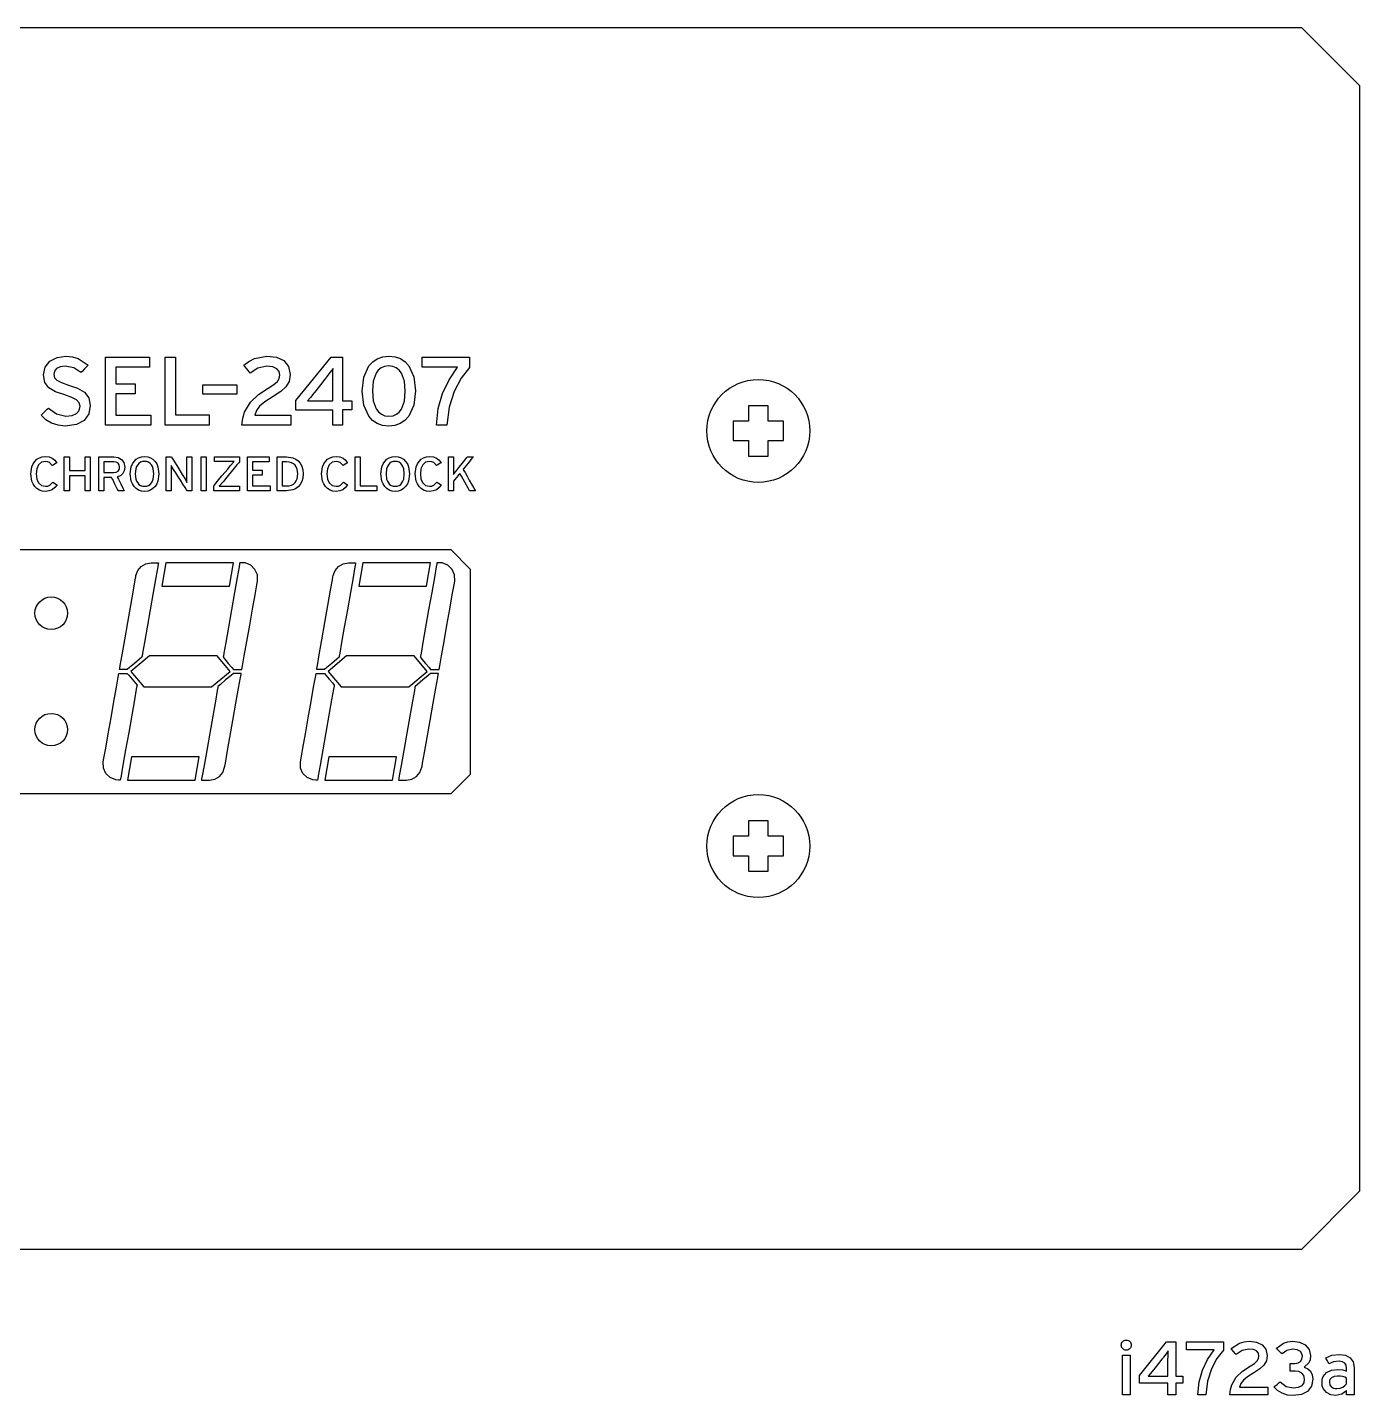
# Model space of a CAD drawing. Extents: x 294.5 to 305.5, y 218.5 to 222.1.
# Drawn here: x 302.066 to 305.5, y 218.525 to 222.052 of the extents above; entities that cross this region are included whole.
import ezdxf

# ---------------------------------------------------------------- set-up
doc = ezdxf.new("R2010")
doc.units = 0
doc.header["$MEASUREMENT"] = 0
doc.layers.get('0').update_dxf_attribs({"linetype": 'CONTINUOUS'})
doc.layers.add('DWG', color=7, linetype='CONTINUOUS')

msp = doc.modelspace()

# ---------------------------------------------------------------- linework, layer by layer
at = {"color": 7}
for points in [[(298.0355, 222.0523), (300, 222.0523), (301.9645, 222.0523), (303.6782, 222.0523), (304.8903, 222.0523), (305.2299, 222.0523), (305.3501, 222.0523), (305.4999, 221.9025), (305.4999, 221.78), (305.4999, 221.4572), (305.4999, 220.4775), (305.4999, 219.4978), (305.4999, 219.1749), (305.4999, 219.0525)], [(302.1634, 221.0246), (302.145, 221.0265), (302.1283, 221.0322), (302.1136, 221.041), (302.1013, 221.0527), (302.1042, 221.0556), (302.1106, 221.0619), (302.117, 221.0682), (302.12, 221.071), (302.141, 221.056), (302.1654, 221.0503), (302.1815, 221.0519), (302.1928, 221.0567), (302.1995, 221.0647), (302.2017, 221.0758), (302.1996, 221.0848), (302.1929, 221.0921), (302.1808, 221.0986), (302.1623, 221.1049), (302.1382, 221.1131), (302.121, 221.123), (302.1108, 221.1366), (302.1074, 221.1565), (302.1119, 221.1768), (302.1242, 221.192), (302.1426, 221.2016), (302.1654, 221.205), (302.1822, 221.2034), (302.1971, 221.1988), (302.2224, 221.1812), (302.2195, 221.1783), (302.2132, 221.1719), (302.2069, 221.1655), (302.204, 221.1626), (302.186, 221.1751), (302.1634, 221.1792), (302.15, 221.1775), (302.1409, 221.1728), (302.1356, 221.1659), (302.1339, 221.1575), (302.1356, 221.1493), (302.1417, 221.1427), (302.1535, 221.1366), (302.1722, 221.1304), (302.1955, 221.1221), (302.2131, 221.1118), (302.2242, 221.0976), (302.2281, 221.0775), (302.2243, 221.0559), (302.2125, 221.0392), (302.1924, 221.0284), (302.1634, 221.0246)], [(302.6191, 221.0273), (302.6212, 221.0452), (302.6256, 221.0608), (302.6406, 221.086), (302.6617, 221.1056), (302.6866, 221.1219), (302.7012, 221.1313), (302.7104, 221.1395), (302.7151, 221.1473), (302.7164, 221.1558), (302.7145, 221.1653), (302.7086, 221.1725), (302.6982, 221.1772), (302.6828, 221.1789), (302.6602, 221.1741), (302.6404, 221.1612), (302.6379, 221.1644), (302.6321, 221.1712), (302.6264, 221.1781), (302.6238, 221.1812), (302.6367, 221.1912), (302.6514, 221.1987), (302.6835, 221.205), (302.7081, 221.2021), (302.7268, 221.1933), (302.7387, 221.1785), (302.7429, 221.1575), (302.7403, 221.1397), (302.7324, 221.1257), (302.7188, 221.1133), (302.6991, 221.1005), (302.6782, 221.0871), (302.6645, 221.0756), (302.6563, 221.0646), (302.652, 221.0527), (302.656, 221.0527), (302.6665, 221.0527), (302.6984, 221.0527), (302.7304, 221.0527), (302.7409, 221.0527), (302.7449, 221.0527), (302.7449, 221.0487), (302.7449, 221.04), (302.7449, 221.0313), (302.7449, 221.0273), (302.7395, 221.0273), (302.7252, 221.0273), (302.682, 221.0273), (302.6387, 221.0273), (302.6245, 221.0273), (302.6191, 221.0273)], [(302.9972, 221.0246), (302.9813, 221.0263), (302.9674, 221.0312), (302.9557, 221.0391), (302.946, 221.0497), (302.933, 221.0781), (302.9287, 221.1144), (302.9331, 221.151), (302.9462, 221.1797), (302.956, 221.1904), (302.9679, 221.1983), (302.9818, 221.2033), (302.9978, 221.205), (303.0137, 221.2033), (303.0276, 221.1984), (303.0393, 221.1905), (303.049, 221.1799), (303.062, 221.1515), (303.0663, 221.1151), (303.0619, 221.0787), (303.0488, 221.05), (303.039, 221.0393), (303.0271, 221.0313), (303.0132, 221.0263), (302.9972, 221.0246)], [(303.1474, 221.0273), (303.1432, 221.0273), (303.134, 221.0273), (303.1248, 221.0273), (303.1206, 221.0273), (303.1249, 221.0702), (303.1359, 221.1088), (303.1528, 221.1441), (303.1748, 221.1768), (303.1709, 221.1768), (303.1605, 221.1768), (303.1291, 221.1768), (303.0976, 221.1768), (303.0872, 221.1768), (303.0833, 221.1768), (303.0833, 221.1808), (303.0833, 221.1895), (303.0833, 221.1983), (303.0833, 221.2023), (303.0885, 221.2023), (303.1024, 221.2023), (303.1443, 221.2023), (303.1863, 221.2023), (303.2001, 221.2023), (303.2054, 221.2023), (303.2054, 221.1981), (303.2054, 221.189), (303.2054, 221.1799), (303.2054, 221.1758), (303.184, 221.1477), (303.1657, 221.1135), (303.1527, 221.0733), (303.1474, 221.0273)], [(302.8381, 221.1521), (302.8367, 221.1502), (302.8328, 221.1453), (302.8212, 221.1305), (302.8095, 221.1157), (302.8057, 221.1109), (302.8042, 221.109), (302.7954, 221.0983), (302.7876, 221.0897), (302.7933, 221.0897), (302.8007, 221.0897), (302.8161, 221.0897), (302.8177, 221.0897), (302.8219, 221.0897), (302.8346, 221.0897), (302.8473, 221.0897), (302.8515, 221.0897), (302.8531, 221.0897), (302.8531, 221.0919), (302.8531, 221.0977), (302.8531, 221.1153), (302.8531, 221.1329), (302.8531, 221.1387), (302.8531, 221.1409), (302.8534, 221.1581), (302.8536, 221.1664), (302.8537, 221.1728), (302.8468, 221.1634), (302.8381, 221.1521)], [(302.9972, 221.1795), (302.9866, 221.1783), (302.9777, 221.1746), (302.9705, 221.1688), (302.9647, 221.1611), (302.9574, 221.1406), (302.9551, 221.1151), (302.9575, 221.0895), (302.965, 221.0688), (302.9709, 221.061), (302.9783, 221.055), (302.9872, 221.0513), (302.9978, 221.05), (303.0084, 221.0513), (303.0173, 221.0549), (303.0246, 221.0607), (303.0303, 221.0685), (303.0376, 221.0889), (303.0399, 221.1144), (303.0376, 221.1402), (303.0301, 221.1608), (303.0242, 221.1687), (303.0169, 221.1746), (303.0079, 221.1783), (302.9972, 221.1795)], [(302.1122, 220.8561), (302.104, 220.8569), (302.0968, 220.8594), (302.0905, 220.8633), (302.0852, 220.8687), (302.0809, 220.8753), (302.0778, 220.8829), (302.0752, 220.9012), (302.0778, 220.9194), (302.0809, 220.927), (302.0852, 220.9336), (302.0905, 220.939), (302.0968, 220.9429), (302.104, 220.9454), (302.1122, 220.9462), (302.122, 220.9452), (302.1301, 220.9421), (302.1368, 220.937), (302.142, 220.93), (302.1401, 220.9289), (302.1361, 220.9264), (302.132, 220.924), (302.1301, 220.9229), (302.1228, 220.9308), (302.1181, 220.9327), (302.1122, 220.9334), (302.1021, 220.9311), (302.0947, 220.9246), (302.0903, 220.9145), (302.0888, 220.9012), (302.0903, 220.8879), (302.0947, 220.8778), (302.1021, 220.8715), (302.1122, 220.8693), (302.1184, 220.87), (302.1235, 220.872), (302.1315, 220.8801), (302.1332, 220.879), (302.1369, 220.8766), (302.1406, 220.8741), (302.1423, 220.873), (302.1368, 220.8658), (302.1298, 220.8605), (302.1215, 220.8572), (302.1122, 220.8561)], [(302.2976, 220.8934), (302.2984, 220.8918), (302.3004, 220.8877), (302.3066, 220.8754), (302.3128, 220.863), (302.3148, 220.859), (302.3156, 220.8574), (302.3132, 220.8574), (302.308, 220.8574), (302.3027, 220.8574), (302.3003, 220.8574), (302.2996, 220.8589), (302.2976, 220.8628), (302.2917, 220.8747), (302.2858, 220.8866), (302.2838, 220.8905), (302.2831, 220.892), (302.28, 220.892), (302.2732, 220.892), (302.2665, 220.892), (302.2634, 220.892), (302.2634, 220.8905), (302.2634, 220.8866), (302.2634, 220.8747), (302.2634, 220.8628), (302.2634, 220.8589), (302.2634, 220.8574), (302.2614, 220.8574), (302.2569, 220.8574), (302.2525, 220.8574), (302.2505, 220.8574), (302.2505, 220.8584), (302.2505, 220.8612), (302.2505, 220.8711), (302.2505, 220.8851), (302.2505, 220.9012), (302.2505, 220.9172), (302.2505, 220.9312), (302.2505, 220.9411), (302.2505, 220.9439), (302.2505, 220.9449), (302.2521, 220.9449), (302.2565, 220.9449), (302.2697, 220.9449), (302.2828, 220.9449), (302.2872, 220.9449), (302.2888, 220.9449), (302.2997, 220.9433), (302.3086, 220.9386), (302.3147, 220.9304), (302.317, 220.9188), (302.3156, 220.9094), (302.3117, 220.902), (302.3057, 220.8967), (302.2976, 220.8934)], [(302.3678, 220.8561), (302.3597, 220.8569), (302.3525, 220.8594), (302.3461, 220.8633), (302.3408, 220.8687), (302.3366, 220.8753), (302.3334, 220.8829), (302.3309, 220.9012), (302.3334, 220.9194), (302.3366, 220.927), (302.3408, 220.9336), (302.3461, 220.939), (302.3525, 220.9429), (302.3597, 220.9454), (302.3678, 220.9462), (302.376, 220.9454), (302.3832, 220.9429), (302.3896, 220.939), (302.395, 220.9336), (302.3993, 220.927), (302.4025, 220.9194), (302.4051, 220.9012), (302.4025, 220.8829), (302.3993, 220.8753), (302.395, 220.8687), (302.3896, 220.8633), (302.3832, 220.8594), (302.376, 220.8569), (302.3678, 220.8561)], [(302.4777, 220.8574), (302.4762, 220.8598), (302.4722, 220.866), (302.4666, 220.8748), (302.4602, 220.8849), (302.4538, 220.895), (302.4482, 220.9038), (302.4443, 220.91), (302.4428, 220.9123), (302.4363, 220.9232), (302.4363, 220.9192), (302.4363, 220.9135), (302.4363, 220.9028), (302.4363, 220.9009), (302.4363, 220.8957), (302.4363, 220.8801), (302.4363, 220.8645), (302.4363, 220.8594), (302.4363, 220.8574), (302.4344, 220.8574), (302.43, 220.8574), (302.4257, 220.8574), (302.4238, 220.8574), (302.4238, 220.8584), (302.4238, 220.8612), (302.4238, 220.8711), (302.4238, 220.8851), (302.4238, 220.9012), (302.4238, 220.9172), (302.4238, 220.9312), (302.4238, 220.9411), (302.4238, 220.9439), (302.4238, 220.9449), (302.4258, 220.9449), (302.4304, 220.9449), (302.4349, 220.9449), (302.437, 220.9449), (302.4384, 220.9426), (302.4422, 220.9366), (302.4536, 220.9183), (302.465, 220.9), (302.4688, 220.8939), (302.4702, 220.8917), (302.4743, 220.8849), (302.4773, 220.8791), (302.4773, 220.8831), (302.4773, 220.8889), (302.4773, 220.8998), (302.4773, 220.9017), (302.4773, 220.9068), (302.4773, 220.9223), (302.4773, 220.9378), (302.4773, 220.943), (302.4773, 220.9449), (302.4794, 220.9449), (302.4838, 220.9449), (302.4882, 220.9449), (302.4902, 220.9449), (302.4902, 220.9439), (302.4902, 220.9411), (302.4902, 220.9312), (302.4902, 220.9172), (302.4902, 220.9012), (302.4902, 220.8851), (302.4902, 220.8711), (302.4902, 220.8612), (302.4902, 220.8584), (302.4902, 220.8574), (302.4883, 220.8574), (302.484, 220.8574), (302.4796, 220.8574), (302.4777, 220.8574)], [(302.5462, 220.8574), (302.5462, 220.8594), (302.5462, 220.8639), (302.5462, 220.8683), (302.5462, 220.8703), (302.548, 220.8725), (302.5529, 220.8783), (302.5597, 220.8866), (302.5675, 220.8961), (302.5754, 220.9055), (302.5822, 220.9138), (302.5871, 220.9196), (302.5889, 220.9218), (302.5987, 220.933), (302.5906, 220.933), (302.5811, 220.933), (302.5797, 220.933), (302.576, 220.933), (302.5648, 220.933), (302.5536, 220.933), (302.55, 220.933), (302.5486, 220.933), (302.5486, 220.9349), (302.5486, 220.939), (302.5486, 220.943), (302.5486, 220.9449), (302.5513, 220.9449), (302.5586, 220.9449), (302.5688, 220.9449), (302.5806, 220.9449), (302.5924, 220.9449), (302.6026, 220.9449), (302.6099, 220.9449), (302.6126, 220.9449), (302.6126, 220.9429), (302.6126, 220.9386), (302.6126, 220.9343), (302.6126, 220.9323), (302.6108, 220.9301), (302.606, 220.9242), (302.5992, 220.9159), (302.5915, 220.9064), (302.5837, 220.8969), (302.5769, 220.8886), (302.5721, 220.8827), (302.5703, 220.8805), (302.5604, 220.8693), (302.5687, 220.8696), (302.5781, 220.8696), (302.5795, 220.8696), (302.5835, 220.8696), (302.5954, 220.8696), (302.6072, 220.8696), (302.6112, 220.8696), (302.6126, 220.8696), (302.6126, 220.8677), (302.6126, 220.8635), (302.6126, 220.8593), (302.6126, 220.8574), (302.6098, 220.8574), (302.6023, 220.8574), (302.5916, 220.8574), (302.5794, 220.8574), (302.5672, 220.8574), (302.5566, 220.8574), (302.549, 220.8574), (302.5462, 220.8574)], [(302.7337, 220.8574), (302.7327, 220.8574), (302.73, 220.8574), (302.7218, 220.8574), (302.7137, 220.8574), (302.711, 220.8574), (302.71, 220.8574), (302.71, 220.8584), (302.71, 220.8612), (302.71, 220.8711), (302.71, 220.8851), (302.71, 220.9012), (302.71, 220.9172), (302.71, 220.9312), (302.71, 220.9411), (302.71, 220.9439), (302.71, 220.9449), (302.711, 220.9449), (302.7137, 220.9449), (302.7218, 220.9449), (302.73, 220.9449), (302.7327, 220.9449), (302.7337, 220.9449), (302.7502, 220.9424), (302.7575, 220.9392), (302.7638, 220.9346), (302.7691, 220.9286), (302.773, 220.921), (302.7755, 220.9119), (302.7764, 220.9012), (302.7755, 220.8904), (302.773, 220.8813), (302.769, 220.8737), (302.7637, 220.8677), (302.7573, 220.8631), (302.7501, 220.8599), (302.7337, 220.8574)], [(302.8615, 220.8561), (302.8534, 220.8569), (302.8461, 220.8594), (302.8397, 220.8633), (302.8344, 220.8687), (302.83, 220.8753), (302.8269, 220.8829), (302.8242, 220.9012), (302.8269, 220.9194), (302.83, 220.927), (302.8344, 220.9336), (302.8397, 220.939), (302.8461, 220.9429), (302.8534, 220.9454), (302.8615, 220.9462), (302.8713, 220.9452), (302.8795, 220.9421), (302.886, 220.937), (302.891, 220.93), (302.8892, 220.9289), (302.8853, 220.9264), (302.8813, 220.924), (302.8795, 220.9229), (302.8722, 220.9308), (302.8674, 220.9327), (302.8615, 220.9334), (302.8514, 220.9311), (302.8439, 220.9246), (302.8394, 220.9145), (302.8378, 220.9012), (302.8394, 220.8879), (302.8439, 220.8778), (302.8514, 220.8715), (302.8615, 220.8693), (302.8676, 220.87), (302.8727, 220.872), (302.8805, 220.8801), (302.8822, 220.879), (302.8859, 220.8766), (302.8897, 220.8741), (302.8914, 220.873), (302.886, 220.8658), (302.8791, 220.8605), (302.8709, 220.8572), (302.8615, 220.8561)], [(303.0138, 220.8561), (303.0058, 220.8569), (302.9986, 220.8594), (302.9923, 220.8633), (302.9869, 220.8687), (302.9826, 220.8753), (302.9794, 220.8829), (302.9768, 220.9012), (302.9794, 220.9194), (302.9826, 220.927), (302.9869, 220.9336), (302.9923, 220.939), (302.9986, 220.9429), (303.0058, 220.9454), (303.0138, 220.9462), (303.0219, 220.9454), (303.0292, 220.9429), (303.0356, 220.939), (303.0409, 220.9336), (303.0453, 220.927), (303.0484, 220.9194), (303.0511, 220.9012), (303.0484, 220.8829), (303.0453, 220.8753), (303.0409, 220.8687), (303.0356, 220.8633), (303.0292, 220.8594), (303.0219, 220.8569), (303.0138, 220.8561)], [(303.1026, 220.8561), (303.0945, 220.8569), (303.0873, 220.8594), (303.0809, 220.8633), (303.0756, 220.8687), (303.0714, 220.8753), (303.0682, 220.8829), (303.0657, 220.9012), (303.0682, 220.9194), (303.0714, 220.927), (303.0756, 220.9336), (303.0809, 220.939), (303.0873, 220.9429), (303.0945, 220.9454), (303.1026, 220.9462), (303.1124, 220.9452), (303.1205, 220.9421), (303.1271, 220.937), (303.1321, 220.93), (303.1303, 220.9289), (303.1264, 220.9264), (303.1224, 220.924), (303.1206, 220.9229), (303.1133, 220.9308), (303.1085, 220.9327), (303.1026, 220.9334), (303.0925, 220.9311), (303.085, 220.9246), (303.0804, 220.9145), (303.0789, 220.9012), (303.0804, 220.8879), (303.085, 220.8778), (303.0925, 220.8715), (303.1026, 220.8693), (303.1088, 220.87), (303.1139, 220.872), (303.1216, 220.8801), (303.1233, 220.879), (303.127, 220.8766), (303.1308, 220.8741), (303.1325, 220.873), (303.1271, 220.8658), (303.1202, 220.8605), (303.112, 220.8572), (303.1026, 220.8561)], [(303.2057, 220.8574), (303.2046, 220.8593), (303.2018, 220.8645), (303.1932, 220.88), (303.1845, 220.8955), (303.1817, 220.9006), (303.1806, 220.9025), (303.1799, 220.9017), (303.1781, 220.8994), (303.1725, 220.8927), (303.1669, 220.8859), (303.165, 220.8837), (303.1643, 220.8828), (303.1643, 220.8817), (303.1643, 220.8789), (303.1643, 220.8701), (303.1643, 220.8614), (303.1643, 220.8585), (303.1643, 220.8574), (303.1623, 220.8574), (303.1579, 220.8574), (303.1535, 220.8574), (303.1514, 220.8574), (303.1514, 220.8584), (303.1514, 220.8612), (303.1514, 220.8711), (303.1514, 220.8851), (303.1514, 220.9012), (303.1514, 220.9172), (303.1514, 220.9312), (303.1514, 220.9411), (303.1514, 220.9439), (303.1514, 220.9449), (303.1535, 220.9449), (303.1579, 220.9449), (303.1623, 220.9449), (303.1643, 220.9449), (303.1643, 220.9436), (303.1643, 220.9402), (303.1643, 220.93), (303.1643, 220.9197), (303.1643, 220.9163), (303.1643, 220.9151), (303.1642, 220.907), (303.164, 220.8995), (303.1684, 220.9056), (303.1742, 220.9127), (303.1753, 220.9141), (303.1782, 220.9177), (303.1871, 220.9288), (303.1959, 220.9399), (303.1988, 220.9435), (303.1999, 220.9449), (303.2023, 220.9449), (303.2074, 220.9449), (303.2125, 220.9449), (303.2149, 220.9449), (303.2137, 220.9435), (303.2108, 220.94), (303.202, 220.9291), (303.1931, 220.9183), (303.1902, 220.9147), (303.1891, 220.9134), (303.1904, 220.911), (303.194, 220.9046), (303.1991, 220.8957), (303.2049, 220.8854), (303.2106, 220.8751), (303.2157, 220.8662), (303.2193, 220.8598), (303.2206, 220.8574), (303.2183, 220.8574), (303.2132, 220.8574), (303.208, 220.8574), (303.2057, 220.8574)], [(302.2888, 220.9327), (302.2877, 220.9327), (302.2848, 220.9327), (302.2761, 220.9327), (302.2674, 220.9327), (302.2645, 220.9327), (302.2634, 220.9327), (302.2634, 220.9315), (302.2634, 220.9283), (302.2634, 220.9186), (302.2634, 220.9089), (302.2634, 220.9058), (302.2634, 220.9045), (302.2645, 220.9045), (302.2674, 220.9045), (302.2761, 220.9045), (302.2848, 220.9045), (302.2877, 220.9045), (302.2888, 220.9045), (302.2949, 220.9054), (302.2996, 220.9079), (302.3026, 220.9123), (302.3035, 220.9151), (302.3037, 220.9184), (302.3026, 220.9245), (302.2996, 220.929), (302.2949, 220.9317), (302.2888, 220.9327)], [(302.3678, 220.9334), (302.3624, 220.9328), (302.3577, 220.9311), (302.3536, 220.9284), (302.3502, 220.9246), (302.3476, 220.92), (302.3457, 220.9145), (302.3441, 220.9012), (302.3457, 220.8879), (302.3476, 220.8824), (302.3502, 220.8778), (302.3536, 220.8742), (302.3577, 220.8715), (302.3624, 220.8698), (302.3678, 220.8693), (302.3733, 220.8698), (302.3781, 220.8715), (302.3822, 220.8742), (302.3855, 220.8778), (302.3882, 220.8824), (302.39, 220.8879), (302.3916, 220.9012), (302.39, 220.9145), (302.3882, 220.92), (302.3855, 220.9246), (302.3822, 220.9284), (302.3781, 220.9311), (302.3733, 220.9328), (302.3678, 220.9334)], [(302.7337, 220.9323), (302.732, 220.9323), (302.7283, 220.9323), (302.7245, 220.9323), (302.7228, 220.9323), (302.7228, 220.9316), (302.7228, 220.9297), (302.7228, 220.9227), (302.7228, 220.9127), (302.7228, 220.9013), (302.7228, 220.8899), (302.7228, 220.88), (302.7228, 220.873), (302.7228, 220.871), (302.7228, 220.8703), (302.7245, 220.8703), (302.7283, 220.8703), (302.732, 220.8703), (302.7337, 220.8703), (302.7409, 220.8709), (302.747, 220.8725), (302.752, 220.8752), (302.756, 220.8789), (302.7591, 220.8833), (302.7612, 220.8886), (302.7629, 220.9012), (302.7612, 220.9137), (302.7591, 220.9191), (302.756, 220.9236), (302.752, 220.9273), (302.747, 220.93), (302.7409, 220.9318), (302.7337, 220.9323)], [(303.0138, 220.9334), (303.0084, 220.9328), (303.0037, 220.9311), (302.9997, 220.9284), (302.9964, 220.9246), (302.9938, 220.92), (302.9919, 220.9145), (302.9904, 220.9012), (302.9919, 220.8879), (302.9938, 220.8824), (302.9964, 220.8778), (302.9997, 220.8742), (303.0037, 220.8715), (303.0084, 220.8698), (303.0138, 220.8693), (303.0193, 220.8698), (303.0241, 220.8715), (303.0281, 220.8742), (303.0315, 220.8778), (303.0341, 220.8824), (303.036, 220.8879), (303.0375, 220.9012), (303.036, 220.9145), (303.0341, 220.92), (303.0315, 220.9246), (303.0281, 220.9284), (303.0241, 220.9311), (303.0193, 220.9328), (303.0138, 220.9334)], [(301.6115, 220.7062), (302.3941, 220.7062), (302.9476, 220.7062), (303.1027, 220.7062), (303.1576, 220.7062), (303.2074, 220.656), (303.2074, 220.5732), (303.2074, 220.391), (303.2074, 220.2088), (303.2074, 220.126)], [(302.3458, 220.639), (302.3506, 220.6522), (302.3595, 220.6628), (302.3713, 220.6697), (302.3851, 220.6723), (302.4038, 220.6723), (302.4033, 220.6695), (302.4019, 220.6618), (302.3971, 220.6342), (302.3902, 220.5952), (302.3824, 220.5505), (302.3746, 220.5058), (302.3677, 220.4668), (302.3629, 220.4393), (302.3615, 220.4315), (302.361, 220.4288), (302.3552, 220.4238), (302.3422, 220.4129), (302.3293, 220.4019), (302.3234, 220.3969), (302.3034, 220.3969), (302.3039, 220.3997), (302.3052, 220.4073), (302.31, 220.4348), (302.3168, 220.4735), (302.3246, 220.518), (302.3324, 220.5624), (302.3392, 220.6012), (302.344, 220.6286), (302.3453, 220.6363), (302.3458, 220.639)], [(302.5706, 220.4288), (302.5747, 220.4238), (302.5838, 220.4129), (302.5929, 220.4019), (302.597, 220.3969), (302.6187, 220.3969), (302.6205, 220.4067), (302.6251, 220.4326), (302.6315, 220.4691), (302.6389, 220.511), (302.6463, 220.5529), (302.6528, 220.5895), (302.6574, 220.6153), (302.6591, 220.6251), (302.6587, 220.641), (302.6525, 220.6551), (302.6416, 220.6658), (302.6269, 220.6716), (302.6198, 220.6723), (302.6133, 220.6723), (302.6128, 220.6695), (302.6115, 220.6618), (302.6066, 220.6342), (302.5998, 220.5952), (302.592, 220.5505), (302.5841, 220.5058), (302.5773, 220.4668), (302.5724, 220.4393), (302.5711, 220.4315), (302.5706, 220.4288)], [(302.8541, 220.639), (302.8589, 220.6522), (302.8678, 220.6628), (302.8796, 220.6697), (302.8934, 220.6723), (302.9121, 220.6723), (302.9116, 220.6695), (302.9102, 220.6618), (302.9054, 220.6342), (302.8985, 220.5952), (302.8907, 220.5505), (302.8828, 220.5058), (302.876, 220.4668), (302.8712, 220.4393), (302.8698, 220.4315), (302.8693, 220.4288), (302.8634, 220.4238), (302.8505, 220.4129), (302.8376, 220.4019), (302.8317, 220.3969), (302.8117, 220.3969), (302.8122, 220.3997), (302.8135, 220.4073), (302.8183, 220.4348), (302.8251, 220.4735), (302.8329, 220.518), (302.8407, 220.5624), (302.8474, 220.6012), (302.8523, 220.6286), (302.8536, 220.6363), (302.8541, 220.639)], [(303.0789, 220.4288), (303.083, 220.4238), (303.0921, 220.4129), (303.1012, 220.4019), (303.1053, 220.3969), (303.127, 220.3969), (303.1288, 220.4067), (303.1333, 220.4326), (303.1398, 220.4691), (303.1472, 220.511), (303.1546, 220.5529), (303.1611, 220.5895), (303.1657, 220.6153), (303.1674, 220.6251), (303.167, 220.641), (303.1608, 220.6551), (303.1499, 220.6658), (303.1352, 220.6716), (303.1281, 220.6723), (303.1216, 220.6723), (303.1211, 220.6695), (303.1198, 220.6618), (303.1149, 220.6342), (303.1081, 220.5952), (303.1002, 220.5505), (303.0924, 220.5058), (303.0856, 220.4668), (303.0807, 220.4393), (303.0794, 220.4315), (303.0789, 220.4288)], [(302.3485, 220.3569), (302.348, 220.3542), (302.3466, 220.3464), (302.3418, 220.3187), (302.3349, 220.2795), (302.327, 220.2345), (302.3191, 220.1896), (302.3122, 220.1504), (302.3073, 220.1226), (302.3059, 220.1149), (302.3054, 220.1121), (302.3007, 220.1121), (302.2936, 220.1128), (302.2789, 220.1185), (302.2679, 220.1291), (302.2618, 220.1431), (302.2614, 220.1589), (302.2631, 220.1687), (302.2677, 220.1945), (302.2741, 220.231), (302.2815, 220.2728), (302.2889, 220.3147), (302.2954, 220.3512), (302.3, 220.377), (302.3017, 220.3868), (302.3234, 220.3868), (302.3273, 220.3821), (302.336, 220.3718), (302.3446, 220.3616), (302.3485, 220.3569)], [(302.597, 220.3868), (302.5908, 220.3816), (302.577, 220.3701), (302.5633, 220.3587), (302.557, 220.3535), (302.5566, 220.3508), (302.5552, 220.3432), (302.5504, 220.3158), (302.5436, 220.2771), (302.5358, 220.2328), (302.5281, 220.1885), (302.5213, 220.1498), (302.5165, 220.1225), (302.5151, 220.1148), (302.5146, 220.1121), (302.535, 220.1121), (302.5489, 220.1146), (302.5608, 220.1214), (302.5696, 220.1318), (302.5743, 220.145), (302.5748, 220.1477), (302.5762, 220.1554), (302.581, 220.1828), (302.5878, 220.2215), (302.5957, 220.2659), (302.6035, 220.3103), (302.6104, 220.349), (302.6152, 220.3764), (302.6166, 220.384), (302.6171, 220.3868), (302.597, 220.3868)], [(302.8568, 220.3569), (302.8563, 220.3542), (302.8549, 220.3464), (302.8501, 220.3187), (302.8432, 220.2795), (302.8353, 220.2345), (302.8273, 220.1896), (302.8204, 220.1504), (302.8156, 220.1226), (302.8142, 220.1149), (302.8137, 220.1121), (302.809, 220.1121), (302.8019, 220.1128), (302.7871, 220.1185), (302.7761, 220.1291), (302.7699, 220.1431), (302.7696, 220.1589), (302.7714, 220.1687), (302.7759, 220.1945), (302.7824, 220.231), (302.7898, 220.2728), (302.7972, 220.3147), (302.8037, 220.3512), (302.8083, 220.377), (302.81, 220.3868), (302.8317, 220.3868), (302.8356, 220.3821), (302.8442, 220.3718), (302.8529, 220.3616), (302.8568, 220.3569)], [(303.1053, 220.3868), (303.0991, 220.3816), (303.0853, 220.3701), (303.0716, 220.3587), (303.0653, 220.3535), (303.0648, 220.3508), (303.0635, 220.3432), (303.0586, 220.3158), (303.0518, 220.2771), (303.044, 220.2328), (303.0361, 220.1885), (303.0293, 220.1498), (303.0244, 220.1225), (303.0231, 220.1148), (303.0226, 220.1121), (303.0433, 220.1121), (303.0572, 220.1146), (303.0691, 220.1214), (303.0779, 220.1318), (303.0826, 220.145), (303.0831, 220.1477), (303.0845, 220.1554), (303.0893, 220.1828), (303.0961, 220.2215), (303.104, 220.2659), (303.1118, 220.3103), (303.1187, 220.349), (303.1235, 220.3764), (303.1249, 220.384), (303.1253, 220.3868), (303.1053, 220.3868)], [(303.2074, 220.126), (303.1576, 220.0762), (303.1027, 220.0762), (302.9476, 220.0762), (302.3941, 220.0762), (301.6115, 220.0762)], [(305.4999, 219.0525), (305.3501, 218.9022), (305.2299, 218.9022), (304.8903, 218.9022), (303.6782, 218.9022), (301.9645, 218.9022), (300, 218.9022), (298.0355, 218.9022)]]:
    msp.add_lwpolyline(points, dxfattribs=at)
for points in [[(302.2675, 221.0273), (302.2675, 221.2023), (302.3804, 221.2023), (302.3804, 221.1768), (302.2939, 221.1768), (302.2939, 221.1338), (302.3441, 221.1338), (302.3441, 221.108), (302.2939, 221.108), (302.2939, 221.0527), (302.3841, 221.0527), (302.3841, 221.0273)], [(302.4214, 221.0273), (302.4214, 221.2023), (302.4475, 221.2023), (302.4475, 221.0531), (302.5347, 221.0531), (302.5347, 221.0273)], [(302.8785, 221.0666), (302.8785, 221.0273), (302.8531, 221.0273), (302.8531, 221.0659), (302.7581, 221.0659), (302.7581, 221.0907), (302.8486, 221.2023), (302.8785, 221.2023), (302.8785, 221.0897), (302.9019, 221.0897), (302.9019, 221.0666)], [(302.5184, 221.107), (302.5184, 221.1307), (302.6059, 221.1307), (302.6059, 221.107)], [(304.0151, 220.9873), (304.0151, 221.0371), (303.9751, 221.0371), (303.9751, 221.0771), (303.9249, 221.0771), (303.9249, 221.0371), (303.8849, 221.0371), (303.8849, 220.9873), (303.9249, 220.9873), (303.9249, 220.9473), (303.9751, 220.9473), (303.9751, 220.9873)], [(302.2146, 220.8574), (302.2146, 220.8967), (302.1742, 220.8967), (302.1742, 220.8574), (302.161, 220.8574), (302.161, 220.9449), (302.1742, 220.9449), (302.1742, 220.9096), (302.2146, 220.9096), (302.2146, 220.9449), (302.2278, 220.9449), (302.2278, 220.8574)], [(302.5136, 220.8574), (302.5136, 220.9449), (302.5265, 220.9449), (302.5265, 220.8574)], [(302.633, 220.8574), (302.633, 220.9449), (302.6893, 220.9449), (302.6893, 220.9323), (302.6462, 220.9323), (302.6462, 220.9106), (302.6713, 220.9106), (302.6713, 220.8978), (302.6462, 220.8978), (302.6462, 220.8703), (302.6913, 220.8703), (302.6913, 220.8574)], [(302.9104, 220.8574), (302.9104, 220.9449), (302.9236, 220.9449), (302.9236, 220.8703), (302.967, 220.8703), (302.967, 220.8574)], [(302.597, 220.6723), (302.4228, 220.6723), (302.4122, 220.6119), (302.5865, 220.6119)], [(303.1053, 220.6723), (302.931, 220.6723), (302.9205, 220.6119), (303.0948, 220.6119)], [(302.3329, 220.3922), (302.3665, 220.3522), (302.5408, 220.3522), (302.5882, 220.3922), (302.5547, 220.4322), (302.3804, 220.4322)], [(302.8412, 220.3922), (302.8748, 220.3522), (303.049, 220.3522), (303.0965, 220.3922), (303.0629, 220.4322), (302.8887, 220.4322)], [(302.3241, 220.1121), (302.4984, 220.1121), (302.5089, 220.1718), (302.3346, 220.1718)], [(302.8324, 220.1121), (303.0067, 220.1121), (303.0172, 220.1718), (302.8429, 220.1718)], [(304.0151, 219.9171), (304.0151, 219.967), (303.9751, 219.967), (303.9751, 220.007), (303.9249, 220.007), (303.9249, 219.967), (303.8849, 219.967), (303.8849, 219.9171), (303.9249, 219.9171), (303.9249, 219.8771), (303.9751, 219.8771), (303.9751, 219.9171)]]:
    msp.add_lwpolyline(points, close=True, dxfattribs=at)
for centre, radius in [((303.95, 221.012), 0.1326), ((302.1274, 220.5421), 0.042), ((302.1274, 220.242), 0.042), ((303.95, 219.9419), 0.1326)]:
    msp.add_circle(centre, radius, dxfattribs=at)
at = {"layer": 'DWG', "color": 7}
for points in [[(304.8984, 218.6425), (304.8958, 218.6428), (304.8934, 218.6435), (304.8912, 218.6447), (304.8893, 218.6463), (304.8877, 218.6482), (304.8865, 218.6504), (304.8858, 218.6528), (304.8855, 218.6554), (304.8858, 218.658), (304.8865, 218.6605), (304.8877, 218.6627), (304.8893, 218.6647), (304.8912, 218.6663), (304.8934, 218.6676), (304.8958, 218.6683), (304.8984, 218.6686), (304.901, 218.6683), (304.9034, 218.6676), (304.9056, 218.6663), (304.9075, 218.6647), (304.9091, 218.6627), (304.9103, 218.6605), (304.911, 218.658), (304.9113, 218.6554), (304.911, 218.6528), (304.9103, 218.6504), (304.9091, 218.6482), (304.9075, 218.6463), (304.9056, 218.6447), (304.9034, 218.6435), (304.901, 218.6428), (304.8984, 218.6425)], [(305.1036, 218.5272), (305.1003, 218.5272), (305.0932, 218.5272), (305.0861, 218.5272), (305.0829, 218.5272), (305.0862, 218.5605), (305.0947, 218.5906), (305.1079, 218.6181), (305.1253, 218.6435), (305.1222, 218.6435), (305.1141, 218.6435), (305.0895, 218.6435), (305.0649, 218.6435), (305.0568, 218.6435), (305.0537, 218.6435), (305.0537, 218.6467), (305.0537, 218.6535), (305.0537, 218.6604), (305.0537, 218.6635), (305.0578, 218.6635), (305.0686, 218.6635), (305.1014, 218.6635), (305.1341, 218.6635), (305.1449, 218.6635), (305.149, 218.6635), (305.149, 218.6603), (305.149, 218.6532), (305.149, 218.6461), (305.149, 218.6428), (305.1322, 218.6209), (305.1179, 218.5942), (305.1078, 218.5629), (305.1036, 218.5272)], [(305.1653, 218.5272), (305.1668, 218.5412), (305.1702, 218.5534), (305.1818, 218.573), (305.1982, 218.5882), (305.2175, 218.6008), (305.2288, 218.6082), (305.2359, 218.6145), (305.2395, 218.6206), (305.2405, 218.6273), (305.2391, 218.6346), (305.2345, 218.6403), (305.2264, 218.6439), (305.2144, 218.6452), (305.197, 218.6415), (305.1815, 218.6313), (305.1795, 218.6338), (305.1751, 218.6391), (305.1707, 218.6445), (305.1687, 218.6469), (305.1901, 218.6606), (305.2024, 218.6643), (305.2151, 218.6656), (305.2342, 218.6633), (305.2489, 218.6563), (305.2583, 218.6447), (305.2616, 218.6283), (305.2596, 218.6145), (305.2533, 218.6037), (305.2427, 218.5941), (305.2273, 218.5842), (305.211, 218.5738), (305.2004, 218.5648), (305.194, 218.5561), (305.1907, 218.5469), (305.1938, 218.5469), (305.202, 218.5469), (305.2268, 218.5469), (305.2516, 218.5469), (305.2598, 218.5469), (305.2629, 218.5469), (305.2629, 218.5438), (305.2629, 218.5371), (305.2629, 218.5303), (305.2629, 218.5272), (305.2587, 218.5272), (305.2477, 218.5272), (305.2141, 218.5272), (305.1805, 218.5272), (305.1695, 218.5272), (305.1653, 218.5272)], [(305.3284, 218.5252), (305.3139, 218.5267), (305.3001, 218.5312), (305.2882, 218.5382), (305.2792, 218.5476), (305.2816, 218.5496), (305.287, 218.5542), (305.2924, 218.5587), (305.2948, 218.5608), (305.3102, 218.5491), (305.3284, 218.5452), (305.3422, 218.5467), (305.3514, 218.5512), (305.3566, 218.5582), (305.3582, 218.5676), (305.3563, 218.5768), (305.3512, 218.5833), (305.3433, 218.587), (305.3335, 218.5883), (305.3314, 218.5883), (305.327, 218.5883), (305.3226, 218.5883), (305.3206, 218.5883), (305.3206, 218.5913), (305.3206, 218.5981), (305.3206, 218.6049), (305.3206, 218.6079), (305.3331, 218.6079), (305.3414, 218.6094), (305.3475, 218.6134), (305.3512, 218.6194), (305.3524, 218.6266), (305.3512, 218.6328), (305.3471, 218.6388), (305.3391, 218.6434), (305.3267, 218.6452), (305.3121, 218.6419), (305.2999, 218.6327), (305.2975, 218.6349), (305.2923, 218.6398), (305.287, 218.6447), (305.2846, 218.6469), (305.3038, 218.6607), (305.3149, 218.6643), (305.327, 218.6656), (305.3451, 218.6631), (305.3599, 218.656), (305.3698, 218.6444), (305.3735, 218.6286), (305.3722, 218.6178), (305.3688, 218.6096), (305.3572, 218.5988), (305.3661, 218.5947), (305.373, 218.5881), (305.3776, 218.5791), (305.3792, 218.5676), (305.3758, 218.5492), (305.3658, 218.536), (305.3498, 218.5279), (305.3284, 218.5252)], [(304.9944, 218.6242), (304.9932, 218.6228), (304.9902, 218.619), (304.9811, 218.6076), (304.9721, 218.5962), (304.9691, 218.5924), (304.9679, 218.591), (304.9611, 218.5825), (304.955, 218.5757), (304.9595, 218.5757), (304.9652, 218.5757), (304.9771, 218.5757), (304.9783, 218.5757), (304.9816, 218.5757), (304.9915, 218.5757), (305.0014, 218.5757), (305.0047, 218.5757), (305.0059, 218.5757), (305.0059, 218.5774), (305.0059, 218.5819), (305.0059, 218.5955), (305.0059, 218.6092), (305.0059, 218.6137), (305.0059, 218.6154), (305.0062, 218.6289), (305.0065, 218.6355), (305.0066, 218.6405), (305.0011, 218.6332), (304.9944, 218.6242)], [(305.4664, 218.5272), (305.4664, 218.5288), (305.4664, 218.5323), (305.4664, 218.5358), (305.4664, 218.5374), (305.4538, 218.5286), (305.4382, 218.5252), (305.4259, 218.527), (305.4145, 218.5329), (305.4062, 218.5435), (305.4038, 218.5508), (305.403, 218.5594), (305.4038, 218.5674), (305.4061, 218.5742), (305.4147, 218.5846), (305.4276, 218.5907), (305.4437, 218.5927), (305.4564, 218.5916), (305.4664, 218.5886), (305.4664, 218.5964), (305.4651, 218.6037), (305.4614, 218.6091), (305.4554, 218.6125), (305.447, 218.6137), (305.4328, 218.6121), (305.4206, 218.6072), (305.4194, 218.6096), (305.4167, 218.6149), (305.414, 218.6201), (305.4128, 218.6225), (305.4284, 218.6291), (305.4477, 218.6313), (305.4633, 218.6293), (305.4754, 218.623), (305.4833, 218.6124), (305.486, 218.5974), (305.486, 218.5944), (305.486, 218.5864), (305.486, 218.5623), (305.486, 218.5382), (305.486, 218.5302), (305.486, 218.5272), (305.483, 218.5272), (305.4762, 218.5272), (305.4694, 218.5272), (305.4664, 218.5272)], [(305.4664, 218.5706), (305.462, 218.5727), (305.4567, 218.5741), (305.4505, 218.5751), (305.443, 218.5754), (305.4343, 218.5743), (305.4276, 218.5712), (305.4234, 218.5664), (305.4223, 218.5634), (305.422, 218.5601), (305.4232, 218.5532), (305.4268, 218.5478), (305.4296, 218.5458), (305.433, 218.5444), (305.437, 218.5435), (305.4416, 218.5432), (305.4494, 218.5443), (305.4563, 218.5473), (305.462, 218.5515), (305.4664, 218.556), (305.4664, 218.5567), (305.4664, 218.5583), (305.4664, 218.5633), (305.4664, 218.5683), (305.4664, 218.57), (305.4664, 218.5706)]]:
    msp.add_lwpolyline(points, dxfattribs=at)
for points in [[(305.0259, 218.5577), (305.0259, 218.5272), (305.0059, 218.5272), (305.0059, 218.5571), (304.9323, 218.5571), (304.9323, 218.5767), (305.0025, 218.6635), (305.0259, 218.6635), (305.0259, 218.5757), (305.0439, 218.5757), (305.0439, 218.5577)], [(304.8886, 218.5272), (304.8886, 218.6293), (304.9086, 218.6293), (304.9086, 218.5272)]]:
    msp.add_lwpolyline(points, close=True, dxfattribs=at)

doc.saveas('drawing.dxf')
